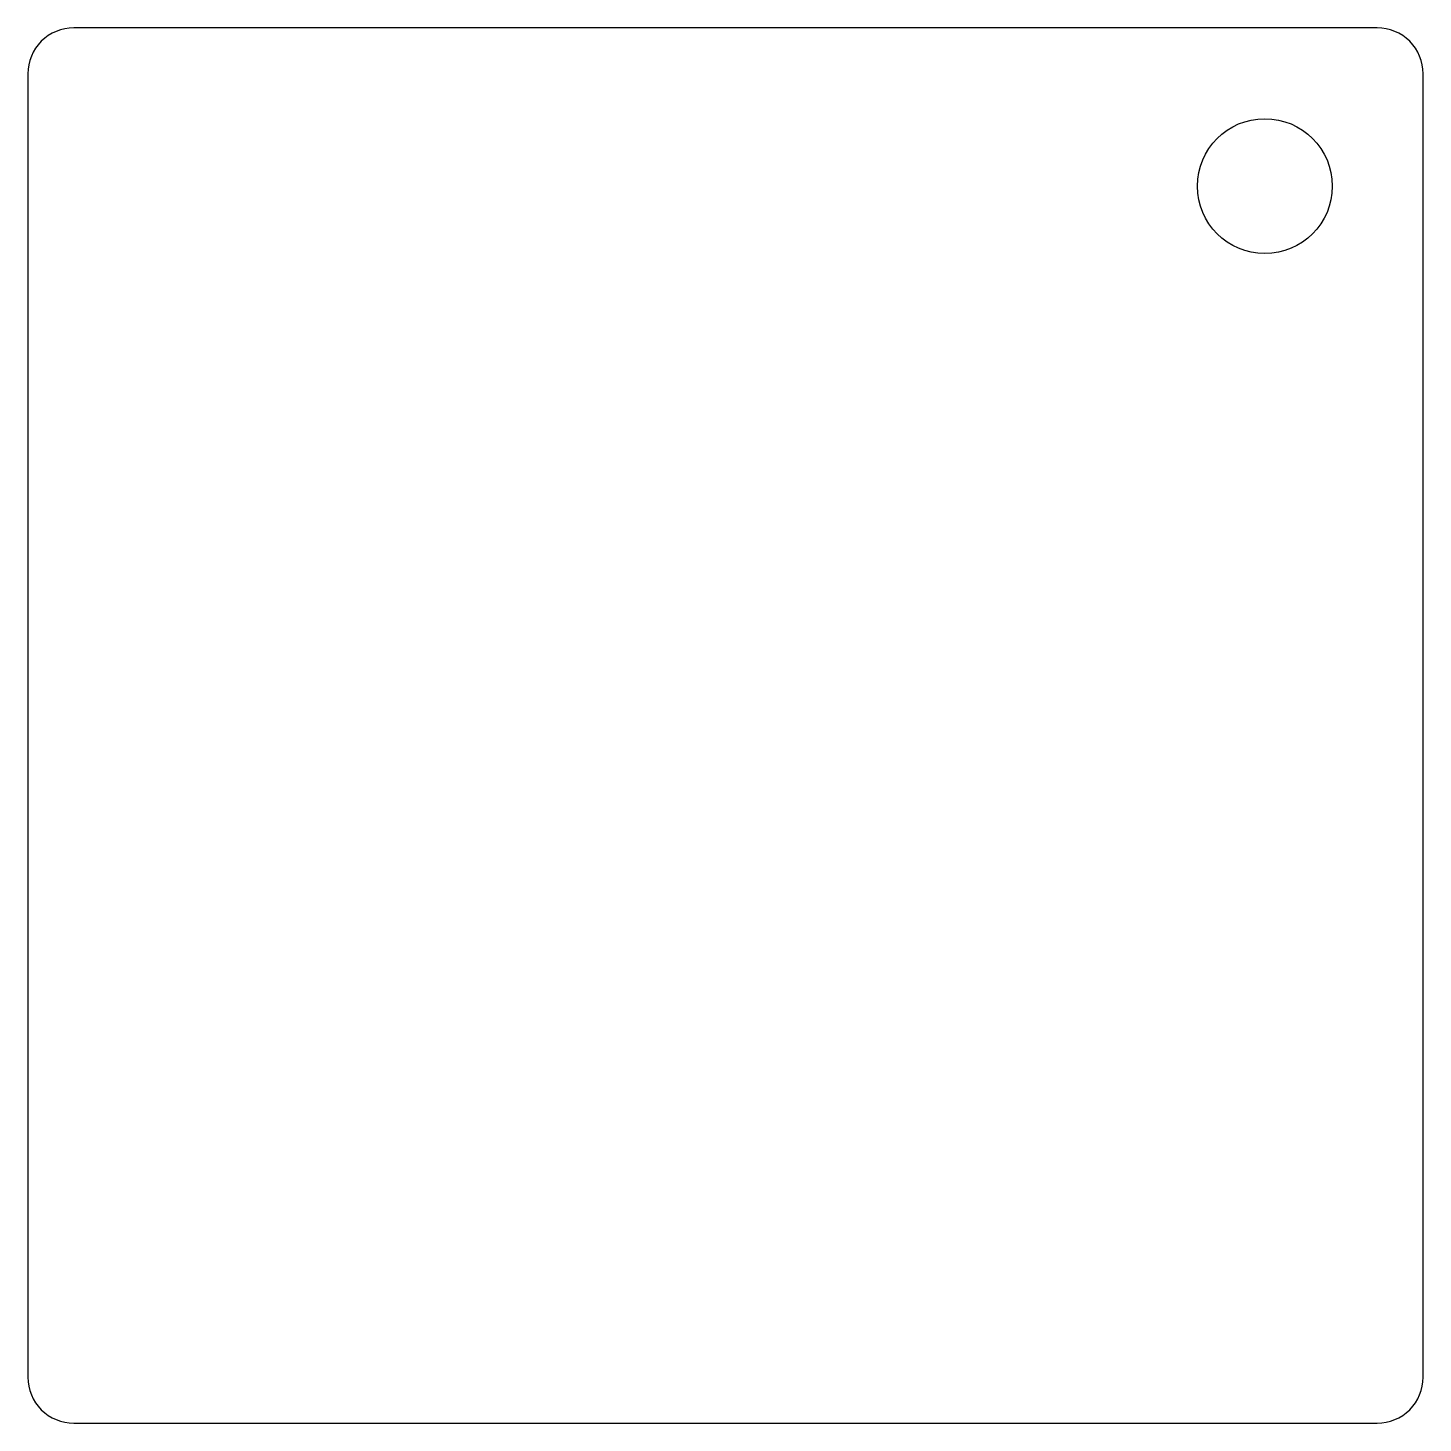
# Model space of a CAD drawing. Extents: x -6 to 162, y -6 to 162.
import ezdxf

# ---------------------------------------------------------------- set-up
doc = ezdxf.new("R2010")
doc.units = 0
doc.layers.get('0').update_dxf_attribs({"linetype": 'CONTINUOUS'})

msp = doc.modelspace()

# ---------------------------------------------------------------- linework, layer by layer
msp.add_lwpolyline([(-5.5, 156.5), (-5.5, 0, 0.414214), (0, -5.5), (156.5, -5.5, 0.414214), (162, 0), (162, 156.5, 0.414214), (156.5, 162), (0, 162, 0.414214)], format="xyb", close=True)
msp.add_circle((143, 143), 8.1)

doc.saveas('drawing.dxf')
